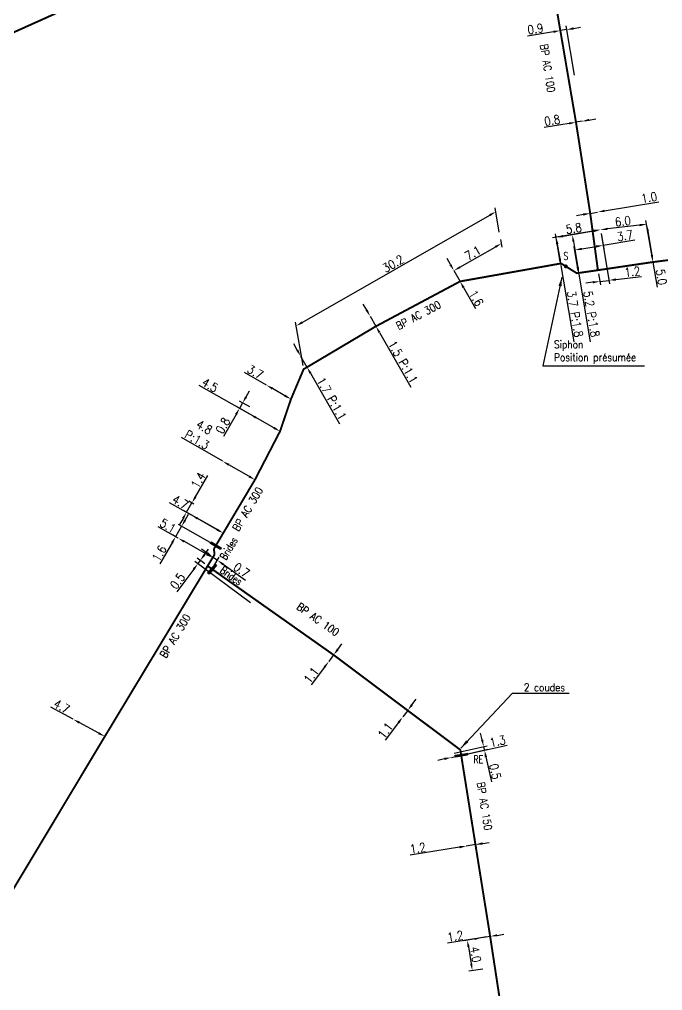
# Model space of a CAD drawing. Header units: millimetres. Extents: x 185000 to 186000, y 127990 to 129010.
# Drawn here: x 185874.8 to 185957.8, y 128385.3 to 128510.6 of the extents above; entities that cross this region are included whole.
import ezdxf
from ezdxf.enums import TextEntityAlignment as Align

# ---------------------------------------------------------------- set-up
doc = ezdxf.new("R2010")
doc.units = ezdxf.units.MM
doc.header["$PDMODE"] = 34
doc.linetypes.add('L_25_AP', pattern=[2000, 1000, 1000])
doc.layers.get('0').update_dxf_attribs({"linetype": 'CONTINUOUS'})
doc.layers.get('DEFPOINTS').update_dxf_attribs({"linetype": 'CONTINUOUS'})
for name, color, linetype in [('L_150', 1, 'CONTINUOUS'), ('L_300', 7, 'CONTINUOUS'), ('L_340', 7, 'CONTINUOUS')]:
    doc.layers.add(name, color=color, linetype=linetype)
doc.styles.add('G_ROMANS', font='ROMANS.SHX', dxfattribs={"width": 0.75})
doc.styles.get("Standard").update_dxf_attribs({"font": 'romans.shx', "width": 0.85})
doc.dimstyles.get("Standard").update_dxf_attribs({"dimtxt": 1.5, "dimasz": 1.2, "dimexe": 0.625, "dimexo": 0.625, "dimgap": 0.25, "dimtad": 1, "dimdec": 1, "dimzin": 0, "dimdsep": 46, "dimtxsty": 'Standard', "dimcen": -0.5, "dimadec": 0, "dimazin": 0, "dimtfac": 1, "dimtdec": 1, "dimtmove": 0, "dimatfit": 3, "dimfxl": 0, "dimtolj": 1, "dimtzin": 0, "dimarcsym": 0})

# ---------------------------------------------------------------- blocks, each defined once
blk = doc.blocks.new('*D1881')
at = {"layer": 'DEFPOINTS', "color": 0, "linetype": 'Continuous', "transparency": 16777216}
for p in [(185881.74, 128420.31), (185881.74, 128420.31), (185885.83, 128418.09)]:
    blk.add_point(p, dxfattribs=at)
at = {"layer": 'L_150', "color": 0, "linetype": 'Continuous', "lineweight": -2, "transparency": 16777216}
for p, q in [((185881.74, 128420.31), (185878.86, 128421.88)), ((185885.04, 128418.52), (185882.53, 128419.88))]:
    blk.add_line(p, q, dxfattribs=at)
at = {"layer": 'L_150', "color": 0, "linetype": 'Continuous', "transparency": 16777216}
for points in [[(185882.6, 128420.02), (185882.46, 128419.75), (185881.74, 128420.31)], [(185885.11, 128418.65), (185884.96, 128418.39), (185885.83, 128418.09)]]:
    blk.add_solid(points, dxfattribs=at)
at = {"layer": 'L_150', "color": 0, "linetype": 'Continuous', "transparency": 16777216, "insert": (185880.26, 128421.97), "char_height": 1.125, "attachment_point": 5, "rotation": 331.4699}
blk.add_mtext('\\A1;4.7', dxfattribs=at)
blk = doc.blocks.new('*D1886')
at = {"layer": 'DEFPOINTS', "color": 0, "linetype": 'Continuous', "transparency": 16777216}
for p in [(185903.62, 128461.12), (185904.94, 128460.37), (185908.45, 128457.46)]:
    blk.add_point(p, dxfattribs=at)
at = {"layer": 'L_150', "color": 0, "linetype": 'Continuous', "lineweight": -2, "transparency": 16777216}
for p, q in [((185904.06, 128461.9), (185904.51, 128462.68)), ((185908.05, 128457.69), (185902.81, 128460.65)), ((185904.53, 128460.6), (185903.21, 128461.35)), ((185903.62, 128461.12), (185903.22, 128460.42)), ((185902.77, 128459.64), (185901.14, 128456.8))]:
    blk.add_line(p, q, dxfattribs=at)
at = {"layer": 'L_150', "color": 0, "linetype": 'Continuous', "transparency": 16777216}
for points in [[(185903.93, 128461.97), (185904.19, 128461.82), (185903.62, 128461.12)], [(185902.64, 128459.72), (185902.9, 128459.57), (185903.22, 128460.42)]]:
    blk.add_solid(points, dxfattribs=at)
at = {"layer": 'L_150', "color": 0, "linetype": 'Continuous', "transparency": 16777216, "insert": (185901.08, 128458.2), "char_height": 1.125, "attachment_point": 5, "rotation": 60.136}
blk.add_mtext('\\A1;0.8', dxfattribs=at)
blk = doc.blocks.new('*D1887')
at = {"layer": 'DEFPOINTS', "color": 0, "linetype": 'Continuous', "transparency": 16777216}
for p in [(185904.54, 128459.68), (185904.54, 128459.68), (185908.45, 128457.46)]:
    blk.add_point(p, dxfattribs=at)
at = {"layer": 'L_150', "color": 0, "linetype": 'Continuous', "lineweight": -2, "transparency": 16777216}
for p, q in [((185904.54, 128459.68), (185898.01, 128463.36)), ((185907.67, 128457.9), (185905.32, 128459.23))]:
    blk.add_line(p, q, dxfattribs=at)
at = {"layer": 'L_150', "color": 0, "linetype": 'Continuous', "transparency": 16777216}
for points in [[(185905.39, 128459.36), (185905.25, 128459.1), (185904.54, 128459.68)], [(185907.74, 128458.03), (185907.6, 128457.77), (185908.45, 128457.46)]]:
    blk.add_solid(points, dxfattribs=at)
at = {"layer": 'L_150', "color": 0, "linetype": 'Continuous', "transparency": 16777216, "insert": (185899.42, 128463.43), "char_height": 1.125, "attachment_point": 5, "rotation": 330.5187}
blk.add_mtext('\\A1;4.5', dxfattribs=at)
blk = doc.blocks.new('*D1888')
at = {"layer": 'DEFPOINTS', "color": 0, "linetype": 'Continuous', "transparency": 16777216}
for p in [(185901.05, 128453.6), (185901.05, 128453.6), (185905.21, 128451.21)]:
    blk.add_point(p, dxfattribs=at)
at = {"layer": 'L_150', "color": 0, "linetype": 'Continuous', "lineweight": -2, "transparency": 16777216}
for p, q in [((185901.05, 128453.6), (185895.75, 128456.65)), ((185904.43, 128451.66), (185901.83, 128453.15))]:
    blk.add_line(p, q, dxfattribs=at)
at = {"layer": 'L_150', "color": 0, "linetype": 'Continuous', "transparency": 16777216}
for points in [[(185901.9, 128453.28), (185901.75, 128453.02), (185901.05, 128453.6)], [(185904.51, 128451.79), (185904.36, 128451.53), (185905.21, 128451.21)]]:
    blk.add_solid(points, dxfattribs=at)
at = {"layer": 'L_150', "color": 0, "linetype": 'Continuous', "transparency": 16777216, "insert": (185898.21, 128457.18), "char_height": 1.125, "attachment_point": 5, "rotation": 330.136}
blk.add_mtext('\\A1;4.8\\PP:1.3', dxfattribs=at)
blk = doc.blocks.new('*D1889')
at = {"layer": 'DEFPOINTS', "color": 0, "linetype": 'Continuous', "transparency": 16777216}
for p in [(185897.07, 128448.22), (185897.73, 128447.85), (185901.12, 128444.33)]:
    blk.add_point(p, dxfattribs=at)
at = {"layer": 'L_150', "color": 0, "linetype": 'Continuous', "lineweight": -2, "transparency": 16777216}
for p, q in [((185897.52, 128449), (185899.12, 128451.77)), ((185896.37, 128447.01), (185897.07, 128448.22)), ((185897.32, 128448.08), (185896.67, 128448.45)), ((185900.71, 128444.56), (185895.97, 128447.24)), ((185895.93, 128446.23), (185895.48, 128445.45))]:
    blk.add_line(p, q, dxfattribs=at)
at = {"layer": 'L_150', "color": 0, "linetype": 'Continuous', "transparency": 16777216}
for points in [[(185897.4, 128449.07), (185897.65, 128448.92), (185897.07, 128448.22)], [(185895.8, 128446.3), (185896.05, 128446.15), (185896.37, 128447.01)]]:
    blk.add_solid(points, dxfattribs=at)
at = {"layer": 'L_150', "color": 0, "linetype": 'Continuous', "transparency": 16777216, "insert": (185897.9, 128451.15), "char_height": 1.125, "attachment_point": 5, "rotation": 60.002}
blk.add_mtext('\\A1;1.4', dxfattribs=at)
blk = doc.blocks.new('*D1890')
at = {"layer": 'DEFPOINTS', "color": 0, "linetype": 'Continuous', "transparency": 16777216}
for p in [(185897.03, 128446.64), (185897.03, 128446.64), (185901.12, 128444.33)]:
    blk.add_point(p, dxfattribs=at)
at = {"layer": 'L_150', "color": 0, "linetype": 'Continuous', "lineweight": -2, "transparency": 16777216}
for p, q in [((185897.03, 128446.64), (185894.17, 128448.25)), ((185900.34, 128444.77), (185897.81, 128446.2))]:
    blk.add_line(p, q, dxfattribs=at)
at = {"layer": 'L_150', "color": 0, "linetype": 'Continuous', "transparency": 16777216}
for points in [[(185897.89, 128446.33), (185897.74, 128446.07), (185897.03, 128446.64)], [(185900.41, 128444.9), (185900.26, 128444.64), (185901.12, 128444.33)]]:
    blk.add_solid(points, dxfattribs=at)
at = {"layer": 'L_150', "color": 0, "linetype": 'Continuous', "transparency": 16777216, "insert": (185895.58, 128448.32), "char_height": 1.125, "attachment_point": 5, "rotation": 330.5187}
blk.add_mtext('\\A1;4.7', dxfattribs=at)
blk = doc.blocks.new('*D1891')
at = {"layer": 'DEFPOINTS', "color": 0, "linetype": 'Continuous', "transparency": 16777216}
for p in [(185895.31, 128443.67), (185895.31, 128443.67), (185899.75, 128441.16)]:
    blk.add_point(p, dxfattribs=at)
at = {"layer": 'L_150', "color": 0, "linetype": 'Continuous', "lineweight": -2, "transparency": 16777216}
for p, q in [((185895.31, 128443.67), (185892.7, 128445.15)), ((185898.97, 128441.6), (185896.1, 128443.23))]:
    blk.add_line(p, q, dxfattribs=at)
at = {"layer": 'L_150', "color": 0, "linetype": 'Continuous', "transparency": 16777216}
for points in [[(185896.17, 128443.36), (185896.02, 128443.1), (185895.31, 128443.67)], [(185899.04, 128441.73), (185898.9, 128441.47), (185899.75, 128441.16)]]:
    blk.add_solid(points, dxfattribs=at)
at = {"layer": 'L_150', "color": 0, "linetype": 'Continuous', "transparency": 16777216, "insert": (185893.98, 128445.28), "char_height": 1.125, "attachment_point": 5, "rotation": 330.5187}
blk.add_mtext('\\A1;5.1', dxfattribs=at)
blk = doc.blocks.new('*D1892')
at = {"layer": 'DEFPOINTS', "color": 0, "linetype": 'Continuous', "transparency": 16777216}
for p in [(185894.97, 128443.86), (185895.31, 128443.67), (185900.16, 128442.71)]:
    blk.add_point(p, dxfattribs=at)
at = {"layer": 'L_340', "color": 0, "linetype": 'Continuous', "lineweight": -2, "transparency": 16777216}
for p, q in [((185896.19, 128445.99), (185896.64, 128446.77)), ((185895.74, 128445.21), (185894.97, 128443.86)), ((185899.75, 128442.94), (185895.34, 128445.44)), ((185894.91, 128443.9), (185894.56, 128444.09)), ((185894.52, 128443.08), (185892.95, 128440.36))]:
    blk.add_line(p, q, dxfattribs=at)
at = {"layer": 'L_340', "color": 0, "linetype": 'Continuous', "transparency": 16777216}
for points in [[(185896.06, 128446.06), (185896.32, 128445.91), (185895.74, 128445.21)], [(185894.39, 128443.16), (185894.65, 128443.01), (185894.97, 128443.86)]]:
    blk.add_solid(points, dxfattribs=at)
at = {"layer": 'L_340', "color": 0, "linetype": 'Continuous', "transparency": 16777216, "insert": (185892.86, 128441.71), "char_height": 1.125, "attachment_point": 5, "rotation": 60.004}
blk.add_mtext('\\A1;1.6', dxfattribs=at)
blk = doc.blocks.new('L_340_19')
at = {"linetype": 'Continuous'}
blk.add_hatch(color=0, dxfattribs=at).paths.add_polyline_path([(0.12, 0.75), (-0.12, 0.75), (-0.12, -0.75), (0.12, -0.75)])
at = {"color": 0, "linetype": 'Continuous'}
blk.add_lwpolyline([(-0.12, 0.75), (0.12, 0.75), (0.12, -0.75), (-0.12, -0.75)], close=True, dxfattribs=at)
at = {"color": 0, "linetype": 'Continuous', "width": 0.75}
for tag, height, flags, p in [('TR', 1, 8, (0, 1.98)), ('DEF_LEG', 1.2, 3, (0, -5)), ('DEF_COUP', 1.2, 3, (0, -7.5)), ('DEF_TYPE', 1.2, 3, (0, -10))]:
    blk.add_attdef(tag, text='', height=height, dxfattribs=dict(at, flags=flags)).set_placement(p, align=Align.MIDDLE)
blk = doc.blocks.new('*D1893')
at = {"layer": 'DEFPOINTS', "color": 0, "linetype": 'Continuous', "transparency": 16777216}
for p in [(185897.85, 128440.4), (185899.1, 128440.09), (185904.99, 128435.06)]:
    blk.add_point(p, dxfattribs=at)
at = {"layer": 'L_150', "color": 0, "linetype": 'Continuous', "lineweight": -2, "transparency": 16777216}
for p, q in [((185898.68, 128441.52), (185899.22, 128442.24)), ((185904.62, 128435.34), (185897.47, 128440.68)), ((185898.73, 128440.37), (185897.77, 128441.08)), ((185898.15, 128440.8), (185897.85, 128440.4)), ((185897.31, 128439.68), (185895.11, 128436.74))]:
    blk.add_line(p, q, dxfattribs=at)
at = {"layer": 'L_150', "color": 0, "linetype": 'Continuous', "transparency": 16777216}
for points in [[(185898.56, 128441.61), (185898.8, 128441.43), (185898.15, 128440.8)], [(185897.19, 128439.77), (185897.43, 128439.59), (185897.85, 128440.4)]]:
    blk.add_solid(points, dxfattribs=at)
at = {"layer": 'L_150', "color": 0, "linetype": 'Continuous', "transparency": 16777216, "insert": (185895.22, 128438.14), "char_height": 1.125, "attachment_point": 5, "rotation": 53.2155}
blk.add_mtext('\\A1;0.5', dxfattribs=at)
blk = doc.blocks.new('*D1894')
at = {"layer": 'DEFPOINTS', "color": 0, "linetype": 'Continuous', "transparency": 16777216}
for p in [(185914.74, 128427.77), (185914.74, 128427.77), (185915.37, 128428.61)]:
    blk.add_point(p, dxfattribs=at)
at = {"layer": 'L_150', "color": 0, "linetype": 'Continuous', "lineweight": -2, "transparency": 16777216}
for p, q in [((185915.91, 128429.33), (185916.45, 128430.05)), ((185915.37, 128428.61), (185914.74, 128427.77)), ((185914.2, 128427.05), (185912.48, 128424.75))]:
    blk.add_line(p, q, dxfattribs=at)
at = {"layer": 'L_150', "color": 0, "linetype": 'Continuous', "transparency": 16777216}
for points in [[(185915.79, 128429.42), (185916.03, 128429.24), (185915.37, 128428.61)], [(185914.08, 128427.14), (185914.32, 128426.96), (185914.74, 128427.77)]]:
    blk.add_solid(points, dxfattribs=at)
at = {"layer": 'L_150', "color": 0, "linetype": 'Continuous', "transparency": 16777216, "insert": (185912.47, 128425.99), "char_height": 1.125, "attachment_point": 5, "rotation": 53.2155}
blk.add_mtext('\\A1;1.1', dxfattribs=at)
blk = doc.blocks.new('*D1895')
at = {"layer": 'DEFPOINTS', "color": 0, "linetype": 'Continuous', "transparency": 16777216}
for p in [(185924.93, 128421.45), (185924.3, 128420.61), (185924.3, 128420.61)]:
    blk.add_point(p, dxfattribs=at)
at = {"layer": 'L_150', "color": 0, "linetype": 'Continuous', "lineweight": -2, "transparency": 16777216}
for p, q in [((185925.48, 128422.17), (185926.02, 128422.89)), ((185924.93, 128421.45), (185924.3, 128420.61)), ((185923.76, 128419.89), (185922.03, 128417.6))]:
    blk.add_line(p, q, dxfattribs=at)
at = {"layer": 'L_150', "color": 0, "linetype": 'Continuous', "transparency": 16777216}
for points in [[(185925.36, 128422.26), (185925.6, 128422.08), (185924.93, 128421.45)], [(185923.64, 128419.98), (185923.88, 128419.8), (185924.3, 128420.61)]]:
    blk.add_solid(points, dxfattribs=at)
at = {"layer": 'L_150', "color": 0, "linetype": 'Continuous', "transparency": 16777216, "insert": (185922.03, 128418.84), "char_height": 1.125, "attachment_point": 5, "rotation": 53.0135}
blk.add_mtext('\\A1;1.1', dxfattribs=at)
blk = doc.blocks.new('*D1896')
at = {"layer": 'DEFPOINTS', "color": 0, "linetype": 'Continuous', "transparency": 16777216}
for p in [(185935.58, 128392.29), (185933.29, 128387.87), (185935.1, 128388.16)]:
    blk.add_point(p, dxfattribs=at)
at = {"layer": 'L_150', "color": 0, "linetype": 'Continuous', "lineweight": -2, "transparency": 16777216}
for p, q in [((185935.12, 128392.22), (185932.17, 128391.74)), ((185932.78, 128390.93), (185933.14, 128388.76)), ((185934.64, 128388.09), (185932.82, 128387.8))]:
    blk.add_line(p, q, dxfattribs=at)
at = {"layer": 'L_150', "color": 0, "linetype": 'Continuous', "transparency": 16777216}
for points in [[(185932.93, 128390.96), (185932.63, 128390.91), (185932.63, 128391.82)], [(185933.29, 128388.78), (185932.99, 128388.74), (185933.29, 128387.87)]]:
    blk.add_solid(points, dxfattribs=at)
at = {"layer": 'L_150', "color": 0, "linetype": 'Continuous', "transparency": 16777216, "insert": (185933.7, 128389.97), "char_height": 1.125, "attachment_point": 5, "rotation": 279.4255}
blk.add_mtext('\\A1;4.0', dxfattribs=at)
blk = doc.blocks.new('*D1897')
at = {"layer": 'DEFPOINTS', "color": 0, "linetype": 'Continuous', "transparency": 16777216}
for p in [(185934.45, 128392.11), (185934.45, 128392.11), (185935.58, 128392.29)]:
    blk.add_point(p, dxfattribs=at)
at = {"layer": 'L_150', "color": 0, "linetype": 'Continuous', "lineweight": -2, "transparency": 16777216}
for p, q in [((185936.47, 128392.43), (185937.36, 128392.58)), ((185933.56, 128391.97), (185930.09, 128391.41)), ((185935.58, 128392.29), (185934.45, 128392.11))]:
    blk.add_line(p, q, dxfattribs=at)
at = {"layer": 'L_150', "color": 0, "linetype": 'Continuous', "transparency": 16777216}
for points in [[(185936.45, 128392.58), (185936.49, 128392.29), (185935.58, 128392.29)], [(185933.53, 128392.11), (185933.58, 128391.82), (185934.45, 128392.11)]]:
    blk.add_solid(points, dxfattribs=at)
at = {"layer": 'L_150', "color": 0, "linetype": 'Continuous', "transparency": 16777216, "insert": (185931.08, 128392.33), "char_height": 1.125, "attachment_point": 5, "rotation": 9.1081}
blk.add_mtext('\\A1;1.2', dxfattribs=at)
blk = doc.blocks.new('*D1898')
at = {"layer": 'DEFPOINTS', "color": 0, "linetype": 'Continuous', "transparency": 16777216}
for p in [(185932.5, 128403.95), (185932.5, 128403.95), (185933.68, 128404.14)]:
    blk.add_point(p, dxfattribs=at)
at = {"layer": 'L_150', "color": 0, "linetype": 'Continuous', "lineweight": -2, "transparency": 16777216}
for p, q in [((185933.68, 128404.14), (185932.5, 128403.95)), ((185934.57, 128404.29), (185935.46, 128404.43)), ((185931.61, 128403.8), (185925.25, 128402.76))]:
    blk.add_line(p, q, dxfattribs=at)
at = {"layer": 'L_150', "color": 0, "linetype": 'Continuous', "transparency": 16777216}
for points in [[(185931.59, 128403.95), (185931.64, 128403.65), (185932.5, 128403.95)], [(185934.55, 128404.43), (185934.6, 128404.14), (185933.68, 128404.14)]]:
    blk.add_solid(points, dxfattribs=at)
at = {"layer": 'L_150', "color": 0, "linetype": 'Continuous', "transparency": 16777216, "insert": (185926.24, 128403.68), "char_height": 1.125, "attachment_point": 5, "rotation": 9.3154}
blk.add_mtext('\\A1;1.2', dxfattribs=at)
blk = doc.blocks.new('*D1899')
at = {"layer": 'DEFPOINTS', "color": 0, "linetype": 'Continuous', "transparency": 16777216}
for p in [(185934.74, 128416.77), (185930.47, 128415.83), (185931.84, 128415.67)]:
    blk.add_point(p, dxfattribs=at)
at = {"layer": 'L_340', "color": 0, "linetype": 'Continuous', "lineweight": -2, "transparency": 16777216}
for p, q in [((185934.55, 128417.65), (185934.35, 128418.53)), ((185930.93, 128415.93), (185935.2, 128416.87)), ((185932.3, 128415.77), (185935.3, 128416.44)), ((185934.74, 128416.77), (185934.84, 128416.33)), ((185935.03, 128415.46), (185935.74, 128412.25))]:
    blk.add_line(p, q, dxfattribs=at)
at = {"layer": 'L_340', "color": 0, "linetype": 'Continuous', "transparency": 16777216}
for points in [[(185934.69, 128417.68), (185934.4, 128417.62), (185934.74, 128416.77)], [(185935.18, 128415.49), (185934.89, 128415.42), (185934.84, 128416.33)]]:
    blk.add_solid(points, dxfattribs=at)
at = {"layer": 'L_340', "color": 0, "linetype": 'Continuous', "transparency": 16777216, "insert": (185936.22, 128413.58), "char_height": 1.125, "attachment_point": 5, "rotation": 282.4555}
blk.add_mtext('\\A1;0.5', dxfattribs=at)
blk = doc.blocks.new('*D1900')
at = {"layer": 'DEFPOINTS', "color": 0, "linetype": 'Continuous', "transparency": 16777216}
for p in [(185930.57, 128415.39), (185930.57, 128415.39), (185931.84, 128415.67)]:
    blk.add_point(p, dxfattribs=at)
at = {"layer": 'L_340', "color": 0, "linetype": 'Continuous', "lineweight": -2, "transparency": 16777216}
for p, q in [((185932.72, 128415.87), (185937.79, 128416.99)), ((185929.69, 128415.2), (185928.81, 128415)), ((185930.57, 128415.39), (185931.84, 128415.67))]:
    blk.add_line(p, q, dxfattribs=at)
at = {"layer": 'L_340', "color": 0, "linetype": 'Continuous', "transparency": 16777216}
for points in [[(185929.66, 128415.34), (185929.72, 128415.05), (185930.57, 128415.39)], [(185932.69, 128416.01), (185932.75, 128415.72), (185931.84, 128415.67)]]:
    blk.add_solid(points, dxfattribs=at)
at = {"layer": 'L_340', "color": 0, "linetype": 'Continuous', "transparency": 16777216, "insert": (185936.54, 128417.48), "char_height": 1.125, "attachment_point": 5, "rotation": 12.4555}
blk.add_mtext('\\A1;1.3', dxfattribs=at)
blk = doc.blocks.new('L_340_20')
at = {"linetype": 'Continuous'}
blk.add_hatch(color=0, dxfattribs=at).paths.add_polyline_path([(0.12, 0.75), (-0.12, 0.75), (-0.12, -0.75), (0.12, -0.75)])
at = {"color": 0, "linetype": 'Continuous'}
blk.add_lwpolyline([(-0.12, 0.75), (0.12, 0.75), (0.12, -0.75), (-0.12, -0.75)], close=True, dxfattribs=at)
at = {"color": 0, "linetype": 'Continuous', "width": 0.75}
for tag, height, flags, p in [('RE', 1, 8, (0, 2.19)), ('DEF_LEG', 1.2, 3, (0, -5)), ('DEF_COUP', 1.2, 3, (0, -7.5)), ('DEF_TYPE', 1.2, 3, (0, -10))]:
    blk.add_attdef(tag, text='', height=height, dxfattribs=dict(at, flags=flags)).set_placement(p, align=Align.MIDDLE)
blk = doc.blocks.new('*D1946')
at = {"layer": 'DEFPOINTS', "color": 0, "linetype": 'Continuous', "transparency": 16777216}
for p in [(185906.69, 128463.43), (185906.69, 128463.43), (185909.86, 128461.61)]:
    blk.add_point(p, dxfattribs=at)
at = {"layer": 'L_150', "color": 0, "linetype": 'Continuous', "lineweight": -2, "transparency": 16777216}
for p, q in [((185906.69, 128463.43), (185903.85, 128465.06)), ((185909.08, 128462.06), (185907.47, 128462.98))]:
    blk.add_line(p, q, dxfattribs=at)
at = {"layer": 'L_150', "color": 0, "linetype": 'Continuous', "transparency": 16777216}
for points in [[(185907.55, 128463.11), (185907.4, 128462.85), (185906.69, 128463.43)], [(185909.15, 128462.19), (185909, 128461.93), (185909.86, 128461.61)]]:
    blk.add_solid(points, dxfattribs=at)
at = {"layer": 'L_150', "color": 0, "linetype": 'Continuous', "transparency": 16777216, "insert": (185905.25, 128465.12), "char_height": 1.125, "attachment_point": 5, "rotation": 330.136}
blk.add_mtext('\\A1;3.7', dxfattribs=at)
blk = doc.blocks.new('*D1947')
at = {"layer": 'DEFPOINTS', "color": 0, "linetype": 'Continuous', "transparency": 16777216}
for p in [(185936.85, 128482.68), (185937.02, 128481.69), (185930.9, 128478.19)]:
    blk.add_point(p, dxfattribs=at)
at = {"layer": 'L_150', "color": 0, "linetype": 'Continuous', "lineweight": -2, "transparency": 16777216}
for p, q in [((185936.93, 128482.19), (185937.1, 128481.2)), ((185931.68, 128478.64), (185936.24, 128481.24))]:
    blk.add_line(p, q, dxfattribs=at)
at = {"layer": 'L_150', "color": 0, "linetype": 'Continuous', "transparency": 16777216}
for points in [[(185936.16, 128481.37), (185936.31, 128481.11), (185937.02, 128481.69)], [(185931.61, 128478.77), (185931.75, 128478.51), (185930.9, 128478.19)]]:
    blk.add_solid(points, dxfattribs=at)
at = {"layer": 'L_150', "color": 0, "linetype": 'Continuous', "transparency": 16777216, "insert": (185933.35, 128480.46), "char_height": 1.125, "attachment_point": 5, "rotation": 29.755}
blk.add_mtext('\\A1;7.1', dxfattribs=at)
blk = doc.blocks.new('*D1948')
at = {"layer": 'DEFPOINTS', "color": 0, "linetype": 'Continuous', "transparency": 16777216}
for p in [(185930.9, 128478.19), (185930.9, 128478.19), (185931.69, 128476.8)]:
    blk.add_point(p, dxfattribs=at)
at = {"layer": 'L_150', "color": 0, "linetype": 'Continuous', "lineweight": -2, "transparency": 16777216}
for p, q in [((185930.45, 128478.97), (185930.01, 128479.75)), ((185930.9, 128478.19), (185931.69, 128476.8)), ((185932.14, 128476.02), (185933.7, 128473.29))]:
    blk.add_line(p, q, dxfattribs=at)
at = {"layer": 'L_150', "color": 0, "linetype": 'Continuous', "transparency": 16777216}
for points in [[(185930.58, 128479.04), (185930.32, 128478.9), (185930.9, 128478.19)], [(185932.27, 128476.09), (185932.01, 128475.94), (185931.69, 128476.8)]]:
    blk.add_solid(points, dxfattribs=at)
at = {"layer": 'L_150', "color": 0, "linetype": 'Continuous', "transparency": 16777216, "insert": (185933.79, 128474.64), "char_height": 1.125, "attachment_point": 5, "rotation": 299.755}
blk.add_mtext('\\A1;1.6', dxfattribs=at)
blk = doc.blocks.new('*D1949')
at = {"layer": 'DEFPOINTS', "color": 0, "linetype": 'Continuous', "transparency": 16777216}
for p in [(185920.09, 128472.31), (185920.09, 128472.31), (185920.83, 128471.01)]:
    blk.add_point(p, dxfattribs=at)
at = {"layer": 'L_150', "color": 0, "linetype": 'Continuous', "lineweight": -2, "transparency": 16777216}
for p, q in [((185919.64, 128473.09), (185919.2, 128473.87)), ((185920.09, 128472.31), (185920.83, 128471.01)), ((185921.28, 128470.23), (185925.32, 128463.16))]:
    blk.add_line(p, q, dxfattribs=at)
at = {"layer": 'L_150', "color": 0, "linetype": 'Continuous', "transparency": 16777216}
for points in [[(185919.77, 128473.16), (185919.51, 128473.02), (185920.09, 128472.31)], [(185921.41, 128470.3), (185921.15, 128470.15), (185920.83, 128471.01)]]:
    blk.add_solid(points, dxfattribs=at)
at = {"layer": 'L_150', "color": 0, "linetype": 'Continuous', "transparency": 16777216, "insert": (185924.33, 128466.41), "char_height": 1.125, "attachment_point": 5, "rotation": 299.755}
blk.add_mtext('\\A1;1.5 P:1.1', dxfattribs=at)
blk = doc.blocks.new('*D1950')
at = {"layer": 'DEFPOINTS', "color": 0, "linetype": 'Continuous', "transparency": 16777216}
for p in [(185911.11, 128467.16), (185911.11, 128467.16), (185911.93, 128465.73)]:
    blk.add_point(p, dxfattribs=at)
at = {"layer": 'L_150', "color": 0, "linetype": 'Continuous', "lineweight": -2, "transparency": 16777216}
for p, q in [((185910.67, 128467.95), (185910.22, 128468.73)), ((185911.11, 128467.16), (185911.93, 128465.73)), ((185912.38, 128464.95), (185916.12, 128458.43))]:
    blk.add_line(p, q, dxfattribs=at)
at = {"layer": 'L_150', "color": 0, "linetype": 'Continuous', "transparency": 16777216}
for points in [[(185910.8, 128468.02), (185910.54, 128467.87), (185911.11, 128467.16)], [(185912.51, 128465.03), (185912.25, 128464.88), (185911.93, 128465.73)]]:
    blk.add_solid(points, dxfattribs=at)
at = {"layer": 'L_150', "color": 0, "linetype": 'Continuous', "transparency": 16777216, "insert": (185915.12, 128461.68), "char_height": 1.125, "attachment_point": 5, "rotation": 299.8137}
blk.add_mtext('\\A1;1.7 P:1.1', dxfattribs=at)
blk = doc.blocks.new('*D1951')
at = {"layer": 'DEFPOINTS', "color": 0, "linetype": 'Continuous', "transparency": 16777216}
for p in [(185949.82, 128483.46), (185949.82, 128483.46), (185956.6, 128479.3)]:
    blk.add_point(p, dxfattribs=at)
at = {"layer": 'L_150', "color": 0, "linetype": 'Continuous', "lineweight": -2, "transparency": 16777216}
for p, q in [((185954.88, 128484.07), (185950.71, 128483.57)), ((185956.53, 128479.76), (185955.7, 128484.64))]:
    blk.add_line(p, q, dxfattribs=at)
at = {"layer": 'L_150', "color": 0, "linetype": 'Continuous', "transparency": 16777216}
for points in [[(185954.87, 128484.22), (185954.9, 128483.92), (185955.78, 128484.18)], [(185950.7, 128483.72), (185950.73, 128483.42), (185949.82, 128483.46)]]:
    blk.add_solid(points, dxfattribs=at)
at = {"layer": 'L_150', "color": 0, "linetype": 'Continuous', "transparency": 16777216, "insert": (185952.71, 128484.57), "char_height": 1.125, "attachment_point": 5, "rotation": 6.8907}
blk.add_mtext('\\A1;6.0', dxfattribs=at)
blk = doc.blocks.new('*D1952')
at = {"layer": 'DEFPOINTS', "color": 0, "linetype": 'Continuous', "transparency": 16777216}
for p in [(185955.78, 128484.18), (185955.78, 128484.18), (185956.6, 128479.3)]:
    blk.add_point(p, dxfattribs=at)
at = {"layer": 'L_150', "color": 0, "linetype": 'Continuous', "lineweight": -2, "transparency": 16777216}
for p, q in [((185955.93, 128483.29), (185956.45, 128480.19)), ((185956.6, 128479.3), (185957.15, 128476.07))]:
    blk.add_line(p, q, dxfattribs=at)
at = {"layer": 'L_150', "color": 0, "linetype": 'Continuous', "transparency": 16777216}
for points in [[(185956.08, 128483.32), (185955.78, 128483.27), (185955.78, 128484.18)], [(185956.6, 128480.21), (185956.31, 128480.16), (185956.6, 128479.3)]]:
    blk.add_solid(points, dxfattribs=at)
at = {"layer": 'L_150', "color": 0, "linetype": 'Continuous', "transparency": 16777216, "insert": (185957.69, 128477.37), "char_height": 1.125, "attachment_point": 5, "rotation": 279.6177}
blk.add_mtext('\\A1;5.0', dxfattribs=at)
blk = doc.blocks.new('L_300_11')
at = {"color": 0, "linetype": 'Continuous', "const_width": 0.248, "flags": 128}
blk.add_lwpolyline([(-0.13, 0, 1), (0.13, 0, 1)], format="xyb", close=True, dxfattribs=at)
at = {"linetype": 'Continuous', "style": 'G_ROMANS', "width": 0.75}
blk.add_attdef('S', text='', height=1, dxfattribs=at).set_placement((0, 1.35), align=Align.MIDDLE_CENTER)
at = {"color": 0, "linetype": 'Continuous', "width": 0.75, "flags": 3}
for tag, p in [('DEF_LEG', (0, -5)), ('DEF_COUP', (0, -7.5)), ('DEF_TYPE', (0, -10))]:
    blk.add_attdef(tag, text='', height=1.2, dxfattribs=at).set_placement(p, align=Align.MIDDLE)
blk = doc.blocks.new('*D1430')
at = {"layer": 'DEFPOINTS', "color": 0, "linetype": 'Continuous', "transparency": 16777216}
for p in [(185949.82, 128483.46), (185949.49, 128478.25), (185950.92, 128476.94)]:
    blk.add_point(p, dxfattribs=at)
at = {"layer": 'L_150', "color": 0, "linetype": 'Continuous', "lineweight": -2, "transparency": 16777216}
for p, q in [((185949.9, 128483), (185951, 128476.48)), ((185949.57, 128477.79), (185949.81, 128476.34)), ((185948.84, 128476.69), (185947.95, 128476.58)), ((185949.73, 128476.8), (185950.92, 128476.94)), ((185951.82, 128477.05), (185955.14, 128477.45))]:
    blk.add_line(p, q, dxfattribs=at)
at = {"layer": 'L_150', "color": 0, "linetype": 'Continuous', "transparency": 16777216}
for points in [[(185948.82, 128476.84), (185948.86, 128476.54), (185949.73, 128476.8)], [(185951.8, 128477.2), (185951.84, 128476.9), (185950.92, 128476.94)]]:
    blk.add_solid(points, dxfattribs=at)
at = {"layer": 'L_150', "color": 0, "linetype": 'Continuous', "transparency": 16777216, "insert": (185953.94, 128478.06), "char_height": 1.125, "attachment_point": 5, "rotation": 6.8907}
blk.add_mtext('\\A1;1.2', dxfattribs=at)
blk = doc.blocks.new('*D1431')
at = {"layer": 'DEFPOINTS', "color": 0, "linetype": 'Continuous', "transparency": 16777216}
for p in [(185948.5, 128485.58), (185949.43, 128485.74), (185949.43, 128485.74)]:
    blk.add_point(p, dxfattribs=at)
at = {"layer": 'L_150', "color": 0, "linetype": 'Continuous', "lineweight": -2, "transparency": 16777216}
for p, q in [((185950.32, 128485.89), (185957.34, 128487.08)), ((185947.61, 128485.43), (185946.72, 128485.28)), ((185948.5, 128485.58), (185949.43, 128485.74))]:
    blk.add_line(p, q, dxfattribs=at)
at = {"layer": 'L_150', "color": 0, "linetype": 'Continuous', "transparency": 16777216}
for points in [[(185947.58, 128485.58), (185947.63, 128485.29), (185948.5, 128485.58)], [(185950.3, 128486.04), (185950.35, 128485.74), (185949.43, 128485.74)]]:
    blk.add_solid(points, dxfattribs=at)
at = {"layer": 'L_150', "color": 0, "linetype": 'Continuous', "transparency": 16777216, "insert": (185956.1, 128487.63), "char_height": 1.125, "attachment_point": 5, "rotation": 9.6177}
blk.add_mtext('\\A1;1.0', dxfattribs=at)
blk = doc.blocks.new('*D1432')
at = {"layer": 'DEFPOINTS', "color": 0, "linetype": 'Continuous', "transparency": 16777216}
for p in [(185946.66, 128497.34), (185947.45, 128497.47), (185947.45, 128497.47)]:
    blk.add_point(p, dxfattribs=at)
at = {"layer": 'L_150', "color": 0, "linetype": 'Continuous', "lineweight": -2, "transparency": 16777216}
for p, q in [((185945.78, 128497.19), (185942.54, 128496.65)), ((185947.45, 128497.47), (185946.66, 128497.34)), ((185948.34, 128497.62), (185949.23, 128497.77))]:
    blk.add_line(p, q, dxfattribs=at)
at = {"layer": 'L_150', "color": 0, "linetype": 'Continuous', "transparency": 16777216}
for points in [[(185945.75, 128497.34), (185945.8, 128497.04), (185946.66, 128497.34)], [(185948.32, 128497.77), (185948.37, 128497.48), (185947.45, 128497.47)]]:
    blk.add_solid(points, dxfattribs=at)
at = {"layer": 'L_150', "color": 0, "linetype": 'Continuous', "transparency": 16777216, "insert": (185943.59, 128497.59), "char_height": 1.125, "attachment_point": 5, "rotation": 9.5491}
blk.add_mtext('\\A1;0.8', dxfattribs=at)
blk = doc.blocks.new('*D1433')
at = {"layer": 'DEFPOINTS', "color": 0, "linetype": 'Continuous', "transparency": 16777216}
for p in [(185944.64, 128509.16), (185945.46, 128509.29), (185946.53, 128502.94)]:
    blk.add_point(p, dxfattribs=at)
at = {"layer": 'L_150', "color": 0, "linetype": 'Continuous', "lineweight": -2, "transparency": 16777216}
for p, q in [((185945.46, 128509.29), (185944.64, 128509.16)), ((185946.46, 128503.4), (185945.39, 128509.76)), ((185946.35, 128509.44), (185947.24, 128509.59)), ((185943.76, 128509.01), (185940.39, 128508.46))]:
    blk.add_line(p, q, dxfattribs=at)
at = {"layer": 'L_150', "color": 0, "linetype": 'Continuous', "transparency": 16777216}
for points in [[(185943.73, 128509.16), (185943.78, 128508.86), (185944.64, 128509.16)], [(185946.33, 128509.59), (185946.38, 128509.29), (185945.46, 128509.29)]]:
    blk.add_solid(points, dxfattribs=at)
at = {"layer": 'L_150', "color": 0, "linetype": 'Continuous', "transparency": 16777216, "insert": (185941.42, 128509.39), "char_height": 1.125, "attachment_point": 5, "rotation": 9.3885}
blk.add_mtext('\\A1;0.9', dxfattribs=at)
blk = doc.blocks.new('*D1440')
at = {"layer": 'DEFPOINTS', "color": 0, "linetype": 'Continuous', "transparency": 16777216}
for p in [(185899.8, 128441.23), (185899.1, 128440.09), (185899.68, 128439.68)]:
    blk.add_point(p, dxfattribs=at)
at = {"layer": 'L_340', "color": 0, "linetype": 'Continuous', "lineweight": -2, "transparency": 16777216}
for p, q in [((185899.06, 128441.75), (185898.33, 128442.27)), ((185899.35, 128440.49), (185900.04, 128441.63)), ((185899.8, 128441.23), (185900.37, 128440.83)), ((185899.92, 128440.08), (185900.61, 128441.23)), ((185901.1, 128440.31), (185904.01, 128438.26))]:
    blk.add_line(p, q, dxfattribs=at)
at = {"layer": 'L_340', "color": 0, "linetype": 'Continuous', "transparency": 16777216}
for points in [[(185899.15, 128441.87), (185898.97, 128441.63), (185899.8, 128441.23)], [(185901.19, 128440.43), (185901.02, 128440.19), (185900.37, 128440.83)]]:
    blk.add_solid(points, dxfattribs=at)
at = {"layer": 'L_340', "color": 0, "linetype": 'Continuous', "transparency": 16777216, "insert": (185903.47, 128439.56), "char_height": 1.125, "attachment_point": 5, "rotation": 324.799}
blk.add_mtext('\\A1;0.7', dxfattribs=at)
blk = doc.blocks.new('*D2427')
at = {"layer": 'DEFPOINTS', "color": 0, "linetype": 'Continuous', "transparency": 16777216}
for p in [(185936.31, 128485.8), (185936.85, 128482.68), (185911.5, 128465.48)]:
    blk.add_point(p, dxfattribs=at)
at = {"layer": 'L_150', "color": 0, "linetype": 'Continuous', "lineweight": -2, "transparency": 16777216}
for p, q in [((185911.32, 128471.51), (185935.53, 128485.35)), ((185936.76, 128483.17), (185936.23, 128486.29)), ((185911.42, 128465.97), (185910.46, 128471.56))]:
    blk.add_line(p, q, dxfattribs=at)
at = {"layer": 'L_150', "color": 0, "linetype": 'Continuous', "transparency": 16777216}
for points in [[(185935.46, 128485.48), (185935.6, 128485.22), (185936.31, 128485.8)], [(185911.25, 128471.65), (185911.4, 128471.38), (185910.54, 128471.07)]]:
    blk.add_solid(points, dxfattribs=at)
at = {"layer": 'L_150', "color": 0, "linetype": 'Continuous', "transparency": 16777216, "insert": (185923.05, 128479.09), "char_height": 1.125, "attachment_point": 5, "rotation": 29.755}
blk.add_mtext('\\A1;30.2', dxfattribs=at)
blk = doc.blocks.new('*D2428')
at = {"layer": 'DEFPOINTS', "color": 0, "linetype": 'Continuous', "transparency": 16777216}
for p in [(185949.82, 128483.46), (185950.16, 128481.46), (185947.04, 128477.72)]:
    blk.add_point(p, dxfattribs=at)
at = {"layer": 'L_150', "color": 0, "linetype": 'Continuous', "lineweight": -2, "transparency": 16777216}
for p, q in [((185949.9, 128483), (185950.24, 128481)), ((185950.16, 128481.46), (185954.28, 128482.16)), ((185946.96, 128478.18), (185946.43, 128481.31)), ((185947.4, 128481), (185949.27, 128481.31))]:
    blk.add_line(p, q, dxfattribs=at)
at = {"layer": 'L_150', "color": 0, "linetype": 'Continuous', "transparency": 16777216}
for points in [[(185947.37, 128481.14), (185947.42, 128480.85), (185946.51, 128480.85)], [(185949.25, 128481.46), (185949.3, 128481.17), (185950.16, 128481.46)]]:
    blk.add_solid(points, dxfattribs=at)
at = {"layer": 'L_150', "color": 0, "linetype": 'Continuous', "transparency": 16777216, "insert": (185952.98, 128482.7), "char_height": 1.125, "attachment_point": 5, "rotation": 9.6177}
blk.add_mtext('\\A1;3.7', dxfattribs=at)
blk = doc.blocks.new('*D2429')
at = {"layer": 'DEFPOINTS', "color": 0, "linetype": 'Continuous', "transparency": 16777216}
for p in [(185946.17, 128482.84), (185949.82, 128483.46), (185947.04, 128477.72)]:
    blk.add_point(p, dxfattribs=at)
at = {"layer": 'L_150', "color": 0, "linetype": 'Continuous', "lineweight": -2, "transparency": 16777216}
for p, q in [((185949.36, 128483.38), (185945.71, 128482.77)), ((185946.32, 128481.96), (185946.89, 128478.6)), ((185947.04, 128477.72), (185948.51, 128469.02))]:
    blk.add_line(p, q, dxfattribs=at)
at = {"layer": 'L_150', "color": 0, "linetype": 'Continuous', "transparency": 16777216}
for points in [[(185946.47, 128481.98), (185946.17, 128481.93), (185946.17, 128482.84)], [(185947.04, 128478.63), (185946.74, 128478.58), (185947.04, 128477.72)]]:
    blk.add_solid(points, dxfattribs=at)
at = {"layer": 'L_150', "color": 0, "linetype": 'Continuous', "transparency": 16777216, "insert": (185948.67, 128472.6), "char_height": 1.125, "attachment_point": 5, "rotation": 279.6177}
blk.add_mtext('\\A1;5.2 P:1.8', dxfattribs=at)
blk = doc.blocks.new('*D2430')
at = {"layer": 'DEFPOINTS', "color": 0, "linetype": 'Continuous', "transparency": 16777216}
for p in [(185949.82, 128483.46), (185949.82, 128483.46), (185944.72, 128478.84)]:
    blk.add_point(p, dxfattribs=at)
at = {"layer": 'L_150', "color": 0, "linetype": 'Continuous', "lineweight": -2, "transparency": 16777216}
for p, q in [((185944.64, 128479.31), (185944.02, 128482.95)), ((185944.99, 128482.64), (185948.93, 128483.31))]:
    blk.add_line(p, q, dxfattribs=at)
at = {"layer": 'L_150', "color": 0, "linetype": 'Continuous', "transparency": 16777216}
for points in [[(185944.96, 128482.79), (185945.01, 128482.5), (185944.1, 128482.49)], [(185948.91, 128483.46), (185948.96, 128483.16), (185949.82, 128483.46)]]:
    blk.add_solid(points, dxfattribs=at)
at = {"layer": 'L_150', "color": 0, "linetype": 'Continuous', "transparency": 16777216, "insert": (185946.37, 128483.64), "char_height": 1.125, "attachment_point": 5, "rotation": 9.6177}
blk.add_mtext('\\A1;5.8', dxfattribs=at)
blk = doc.blocks.new('*D2431')
at = {"layer": 'DEFPOINTS', "color": 0, "linetype": 'Continuous', "transparency": 16777216}
for p in [(185949.82, 128483.46), (185944.1, 128482.49), (185944.72, 128478.84)]:
    blk.add_point(p, dxfattribs=at)
at = {"layer": 'L_150', "color": 0, "linetype": 'Continuous', "lineweight": -2, "transparency": 16777216}
for p, q in [((185949.36, 128483.38), (185943.64, 128482.41)), ((185944.25, 128481.61), (185944.57, 128479.73)), ((185944.72, 128478.84), (185946.39, 128469.01))]:
    blk.add_line(p, q, dxfattribs=at)
at = {"layer": 'L_150', "color": 0, "linetype": 'Continuous', "transparency": 16777216}
for points in [[(185944.4, 128481.63), (185944.1, 128481.58), (185944.1, 128482.49)], [(185944.72, 128479.76), (185944.42, 128479.71), (185944.72, 128478.84)]]:
    blk.add_solid(points, dxfattribs=at)
at = {"layer": 'L_150', "color": 0, "linetype": 'Continuous', "transparency": 16777216, "insert": (185946.54, 128472.59), "char_height": 1.125, "attachment_point": 5, "rotation": 279.6177}
blk.add_mtext('\\A1;3.7 P:1.8', dxfattribs=at)

msp = doc.modelspace()

# ---------------------------------------------------------------- linework, layer by layer
at = {"layer": 'L_150', "linetype": 'L_25_AP', "const_width": 0.25, "flags": 128}
msp.add_lwpolyline([(185723.11, 128442.37), (185726.2, 128444.73), (185736.58, 128449.51), (185736.58, 128449.51), (185740.48, 128451.32), (185740.48, 128451.32), (185744.34, 128452.45), (185744.34, 128452.45), (185747.66, 128452.3), (185749.41, 128453.08), (185749.41, 128453.08), (185756.88, 128456.33), (185767.83, 128461.13), (185767.83, 128461.13), (185780.12, 128466.71), (185780.12, 128466.71), (185788.88, 128470.69), (185788.88, 128470.69), (185799.82, 128475.66), (185799.82, 128475.66), (185810.86, 128480.68), (185816.94, 128482.97), (185818.1, 128482.94), (185819.01, 128483.35), (185819.92, 128483.76), (185820.54, 128484.58), (185821.65, 128485.08), (185830.85, 128489.49), (185831.08, 128489.6), (185831.08, 128489.6), (185831.08, 128489.6), (185831.08, 128489.6), (185831.08, 128489.6), (185831.08, 128489.6), (185831.08, 128489.6), (185831.08, 128489.6), (185831.08, 128489.6), (185831.08, 128489.6), (185863.87, 128504.36), (185863.87, 128504.36), (185896.76, 128519.13), (185900, 128520.46), (185906.86, 128523.46), (185927.43, 128532.95), (185927.43, 128532.95), (185927.43, 128532.95), (185936.62, 128536.4)], dxfattribs=at)
for points in [[(185937.56, 128530.94), (185938.05, 128528.15), (185938.46, 128525.77), (185938.48, 128525.63, 0.205233), (185938.59, 128525.46), (185938.71, 128525.38), (185942.19, 128523.05, -0.205629), (185942.3, 128522.89), (185944.64, 128509.16), (185946.66, 128497.34), (185946.66, 128497.34), (185948.5, 128485.58), (185949.49, 128478.25)], [(185463.41, 128132.02), (185476.5, 128135.46), (185477.03, 128135.6), (185477.33, 128135.67), (185488.42, 128138.34), (185501.52, 128140.75), (185514.3, 128142.66), (185514.3, 128142.66), (185527.25, 128144.9), (185527.25, 128144.9), (185530.69, 128146.07), (185534.01, 128148.08), (185539.4, 128152.39), (185550.49, 128160.09), (185550.49, 128160.09), (185556.28, 128163.2), (185558.8, 128164.54), (185560.65, 128165.52), (185562.53, 128166.03), (185570.08, 128168.08), (185570.08, 128168.08), (185574.35, 128169.57), (185580.33, 128173.78), (185581.64, 128174.7), (185585.56, 128177.46), (185585.84, 128177.73), (185592.25, 128183.86), (185600.02, 128194.22), (185601.9, 128195.7), (185610.81, 128202.69), (185620.62, 128208.96), (185620.95, 128209.17), (185634.34, 128209.82), (185643.16, 128210.42), (185643.56, 128210.43), (185643.56, 128210.43), (185643.56, 128210.43), (185643.56, 128210.43), (185652.25, 128209.94), (185655.11, 128209.78), (185655.56, 128209.76), (185655.96, 128209.77), (185657.36, 128209.82), (185665.34, 128210.08), (185665.81, 128210.1), (185666.64, 128210.29), (185667.13, 128210.4), (185673.95, 128211.99), (185679.7, 128214.72), (185684.99, 128217.43), (185690.85, 128220.89), (185695.43, 128224.82), (185695.43, 128224.82), (185699.76, 128229.61), (185699.85, 128229.72), (185707.68, 128238.51), (185712.11, 128243.6), (185712.11, 128243.6), (185717.44, 128249.57), (185717.44, 128249.57), (185721.43, 128254.05), (185721.43, 128254.05), (185725.47, 128258.52), (185729.65, 128261.9), (185734.35, 128265.77), (185734.35, 128265.77), (185739.15, 128269.67), (185743.84, 128273.33), (185743.84, 128273.33), (185747.87, 128276.83), (185753.41, 128280.71), (185762.77, 128288.09), (185762.77, 128288.09), (185772.1, 128295.57), (185786.98, 128307.53), (185789.4, 128309.39), (185790.84, 128310.5), (185790.84, 128310.5), (185793.13, 128312.27), (185805.29, 128321.63), (185806.5, 128322.05), (185806.5, 128322.05), (185812.95, 128326.82), (185812.95, 128326.82), (185816.51, 128329.1), (185816.51, 128329.1), (185829.67, 128338.29), (185829.67, 128338.29), (185834.41, 128342.62), (185838.99, 128345.75), (185838.99, 128345.75), (185848.06, 128356.03), (185851.76, 128361.19), (185851.76, 128361.19), (185858.29, 128371.92), (185864.27, 128381.97), (185864.27, 128381.97), (185873.43, 128397.43), (185873.43, 128397.43), (185885.83, 128418.09), (185899.1, 128440.09), (185899.75, 128441.16), (185899.92, 128441.43, 0.176177), (185899.98, 128441.77), (185899.93, 128442.1, -0.174389), (185900, 128442.43), (185900.16, 128442.71), (185901.12, 128444.33), (185905.21, 128451.21), (185905.21, 128451.21), (185908.45, 128457.46), (185909.86, 128461.61), (185909.86, 128461.61), (185911.5, 128465.48), (185911.93, 128465.73), (185911.93, 128465.73), (185911.93, 128465.73), (185920.83, 128471.01), (185920.83, 128471.01), (185931.69, 128476.8), (185944.73, 128479.12), (185945.35, 128478.74), (185946.77, 128477.86), (185949.49, 128478.25), (185956.6, 128479.3), (185968.31, 128480.77), (185979.92, 128482.22), (185979.92, 128482.22), (186000, 128484.59)], [(185944.07, 128337.81), (185942.99, 128344.78), (185942.99, 128344.78), (185941.29, 128356.68), (185941.29, 128356.68), (185937.4, 128380.37), (185937.4, 128380.37), (185935.58, 128392.29), (185933.68, 128404.14), (185933.68, 128404.14), (185931.84, 128415.67), (185931.75, 128416.26, 0.194787), (185931.65, 128416.42), (185924.93, 128421.45), (185924.93, 128421.45), (185915.37, 128428.61), (185915.37, 128428.61), (185899.1, 128440.09)]]:
    msp.add_lwpolyline(points, format="xyb", dxfattribs=at)

# ---------------------------------------------------------------- block references
at = {"layer": 'L_300'}
msp.add_blockref('L_300_11', (185945.35, 128478.74), dxfattribs=at).add_auto_attribs({'S': 'S'})
at = {"layer": 'L_340'}
ref = msp.add_blockref('L_340_19', (185900.16, 128442.71), dxfattribs=dict(at, rotation=59.27616947959412))
ref.add_attrib('TR', 'Brides', dxfattribs={"layer": '0', "color": 0, "linetype": 'Continuous', "height": 1, "rotation": 59.2762, "width": 0.75}).set_placement((185901.8, 128442.35), align=Align.MIDDLE)
ref = msp.add_blockref('L_340_19', (185899.68, 128439.68), dxfattribs=dict(at, rotation=139.8138472718288))
ref.add_attrib('TR', 'Brides', dxfattribs={"layer": '0', "color": 0, "linetype": 'Continuous', "height": 1, "rotation": 324.799, "width": 0.75}).set_placement((185902.17, 128438.84), align=Align.MIDDLE)
ref = msp.add_blockref('L_340_20', (185931.84, 128415.67), dxfattribs=dict(at, rotation=279.0822518942865))
ref.add_attrib('RE', 'RE', dxfattribs={"layer": '0', "color": 0, "linetype": 'Continuous', "height": 1, "width": 0.75}).set_placement((185934.06, 128415.15), align=Align.MIDDLE)

# ---------------------------------------------------------------- texts
at = {"layer": 'L_150', "linetype": 'Continuous', "width": 0.85}
for s, rotation, p in [('BP AC 100', 278.8594, (185943, 128504.31)), ('BP AC 300', 28.0809, (185926.31, 128472.44)), ('BP AC 300', 59.2762, (185904.27, 128447.43)), ('BP AC 100', 324.799, (185913.35, 128433.19)), ('BP AC 300', 58.8786, (185894.92, 128431.05)), ('BP AC 150', 279.0823, (185934.85, 128409.11))]:
    msp.add_text(s, height=1, rotation=rotation, dxfattribs=at).set_placement(p, align=Align.MIDDLE)
at = {"layer": 'L_150', "linetype": 'Continuous', "insert": (185939.93, 128424.42), "char_height": 1, "attachment_point": 4}
msp.add_mtext('2 coudes', dxfattribs=at)
at = {"layer": 'L_300', "linetype": 'Continuous', "insert": (185943.82, 128467.68), "char_height": 1, "attachment_point": 4}
msp.add_mtext('Siphon\\PPosition présumée', dxfattribs=at)

# ---------------------------------------------------------------- dimensions: what is measured, and where the dimension line sits
at = {"layer": 'L_150', "linetype": 'Continuous'}
for base, p1, p2, angle, text, override, picture, middle in [((185945.46, 128509.29), (185944.64, 128509.16), (185946.53, 128502.94), 189.3885, '0.9', {"dimscale": 0.75, "dimatfit": 0}, '*D1433', (185941.54, 128508.65)), ((185944.1, 128482.49), (185944.72, 128478.84), (185949.82, 128483.46), 279.6177, '<> P:1.8', {"dimscale": 0.75}, '*D2431', (185945.8, 128472.47)), ((185946.17, 128482.84), (185947.04, 128477.72), (185949.82, 128483.46), 279.6177, '<> P:1.8', {"dimscale": 0.75}, '*D2429', (185947.93, 128472.48)), ((185950.92, 128476.94), (185949.49, 128478.25), (185949.82, 128483.46), 186.8907, '1.2', {"dimscale": 0.75, "dimatfit": 0}, '*D1430', (185954.03, 128477.32)), ((185937.02, 128481.69), (185930.9, 128478.19), (185936.85, 128482.68), 209.755, '7.1', {"dimscale": 0.75, "dimatfit": 0}, '*D1947', (185933.73, 128479.81)), ((185920.09, 128472.31), (185920.83, 128471.01), (185920.09, 128472.31), 299.755, '<> P:1.1', {"dimscale": 0.75, "dimatfit": 0}, '*D1949', (185923.68, 128466.03)), ((185911.1129, 128467.1647), (185911.9332, 128465.7331), (185911.1129, 128467.1647), 299.8137, '<> P:1.1', {"dimscale": 0.75, "dimatfit": 0}, '*D1950', (185914.4722, 128461.3023)), ((185901.05, 128453.6), (185905.21, 128451.21), (185901.05, 128453.6), 330.136, '<>\\PP:1.3', {"dimscale": 0.75}, '*D1888', (185897.37, 128455.71))]:
    dim = msp.add_linear_dim(base=base, p1=p1, p2=p2, angle=angle, text=text, dimstyle='Standard', override=override, dxfattribs=at)
    dim.commit()
    dim.dimension.update_dxf_attribs({"geometry": picture, "text_midpoint": middle, "dimtype": 160})
for base, p1, p2, angle, override, picture, middle in [((185947.45, 128497.47), (185946.66, 128497.34), (185947.45, 128497.47), 189.5491, {"dimscale": 0.75, "dimatfit": 0}, '*D1432', (185943.72, 128496.85)), ((185949.4337, 128485.742), (185948.497, 128485.5833), (185949.4337, 128485.742), 189.6177, {"dimscale": 0.75, "dimatfit": 0}, '*D1431', (185956.2299, 128486.8937)), ((185949.82, 128483.46), (185944.72, 128478.84), (185949.82, 128483.46), 189.6177, {"dimscale": 0.75}, '*D2430', (185946.5, 128482.9)), ((185955.7767, 128484.1816), (185956.6038, 128479.3011), (185955.7767, 128484.1816), 279.6177, {"dimscale": 0.75}, '*D1952', (185956.9528, 128477.2412)), ((185950.16, 128481.46), (185947.04, 128477.72), (185949.82, 128483.46), 189.6177, {"dimscale": 0.75}, '*D2428', (185953.11, 128481.96)), ((185930.9, 128478.19), (185931.69, 128476.8), (185930.9, 128478.19), 299.755, {"dimscale": 0.75, "dimatfit": 0}, '*D1948', (185933.14, 128474.26)), ((185906.69, 128463.43), (185909.86, 128461.61), (185906.69, 128463.43), 330.136, {"dimscale": 0.75}, '*D1946', (185904.88, 128464.47)), ((185904.54, 128459.68), (185908.45, 128457.46), (185904.54, 128459.68), 330.5187, {"dimscale": 0.75}, '*D1887', (185899.05, 128462.78)), ((185903.62, 128461.12), (185908.45, 128457.46), (185904.94, 128460.37), 240.136, {"dimscale": 0.75, "dimatfit": 0}, '*D1886', (185901.73, 128457.83)), ((185897.07, 128448.22), (185901.12, 128444.33), (185897.73, 128447.85), 240.002, {"dimscale": 0.75, "dimatfit": 0}, '*D1889', (185898.55, 128450.78)), ((185897.03, 128446.64), (185901.12, 128444.33), (185897.03, 128446.64), 330.5187, {"dimscale": 0.75}, '*D1890', (185895.21, 128447.67)), ((185895.31, 128443.67), (185899.75, 128441.16), (185895.31, 128443.67), 330.5187, {"dimscale": 0.75}, '*D1891', (185893.61, 128444.63)), ((185897.85, 128440.4), (185899.1, 128440.09), (185904.99, 128435.06), 53.2155, {"dimscale": 0.75, "dimatfit": 0}, '*D1893', (185895.82, 128437.69)), ((185914.7398, 128427.7714), (185915.3685, 128428.6124), (185914.7398, 128427.7714), 53.2155, {"dimscale": 0.75, "dimlfac": 1, "dimlunit": 2, "dimatfit": 0}, '*D1894', (185913.0725, 128425.5414)), ((185881.74, 128420.31), (185885.83, 128418.09), (185881.74, 128420.31), 331.4699, {"dimscale": 0.75}, '*D1881', (185879.91, 128421.31)), ((185924.3, 128420.61), (185924.93, 128421.45), (185924.3, 128420.61), 53.0135, {"dimscale": 0.75, "dimatfit": 0}, '*D1895', (185922.63, 128418.39)), ((185932.5, 128403.95), (185933.68, 128404.14), (185932.5, 128403.95), 9.3154, {"dimscale": 0.75, "dimatfit": 0}, '*D1898', (185926.36, 128402.94)), ((185934.45, 128392.11), (185935.58, 128392.29), (185934.45, 128392.11), 9.1081, {"dimscale": 0.75, "dimatfit": 0}, '*D1897', (185931.2, 128391.59))]:
    dim = msp.add_linear_dim(base=base, p1=p1, p2=p2, angle=angle, dimstyle='Standard', override=override, dxfattribs=at)
    dim.commit()
    dim.dimension.update_dxf_attribs({"geometry": picture, "text_midpoint": middle, "dimtype": 160})
for base, p1, p2, angle, text, override, picture, middle in [((185936.31, 128485.8), (185911.5, 128465.48), (185936.85, 128482.68), 209.755, '30.2', {"dimscale": 0.75, "dimatfit": 0}, '*D2427', (185923.05, 128479.09)), ((185949.82, 128483.46), (185956.6, 128479.3), (185949.82, 128483.46), 6.8907, '6.0', {"dimscale": 0.75}, '*D1951', (185952.71, 128484.57))]:
    dim = msp.add_linear_dim(base=base, p1=p1, p2=p2, angle=angle, text=text, dimstyle='Standard', override=override, dxfattribs=at)
    dim.commit()
    dim.dimension.update_dxf_attribs({"geometry": picture, "text_midpoint": middle})
dim = msp.add_linear_dim(base=(185933.29, 128387.87), p1=(185935.58, 128392.29), p2=(185935.1, 128388.16), angle=99.4255, dimstyle='Standard', override={"dimscale": 0.75}, dxfattribs=at)
dim.commit()
dim.dimension.update_dxf_attribs({"geometry": '*D1896', "text_midpoint": (185933.7, 128389.97)})
at = {"layer": 'L_340', "linetype": 'Continuous'}
for base, p1, p2, angle, picture, middle in [((185894.97, 128443.86), (185900.16, 128442.71), (185895.31, 128443.67), 60.004, '*D1892', (185893.51, 128441.33)), ((185899.8, 128441.23), (185899.68, 128439.68), (185899.1, 128440.09), 324.799, '*D1440', (185903.03, 128438.95)), ((185930.57, 128415.39), (185931.84, 128415.67), (185930.57, 128415.39), 12.4555, '*D1900', (185936.7, 128416.74)), ((185934.7422, 128416.7734), (185931.8404, 128415.6716), (185930.474, 128415.8306), 282.4555, '*D1899', (185935.484, 128413.415))]:
    dim = msp.add_linear_dim(base=base, p1=p1, p2=p2, angle=angle, dimstyle='Standard', override={"dimscale": 0.75, "dimatfit": 0}, dxfattribs=at)
    dim.commit()
    dim.dimension.update_dxf_attribs({"geometry": picture, "text_midpoint": middle, "dimtype": 160})

# ---------------------------------------------------------------- leaders
at = {"layer": 'L_150', "linetype": 'Continuous', "annotation_type": 0, "has_hookline": 1, "hookline_direction": 0, "text_width": 5.87}
msp.add_leader([(185931.8, 128416.6), (185938.48, 128423.67), (185939.68, 128423.67)], dimstyle='Standard', dxfattribs=at)
at = {"layer": 'L_300', "linetype": 'Continuous', "annotation_type": 0, "has_hookline": 1, "hookline_direction": 0, "text_width": 11.7}
msp.add_leader([(185944.85, 128477.36), (185942.37, 128465.93), (185943.57, 128465.93)], dimstyle='Standard', dxfattribs=at)

doc.saveas('drawing.dxf')
